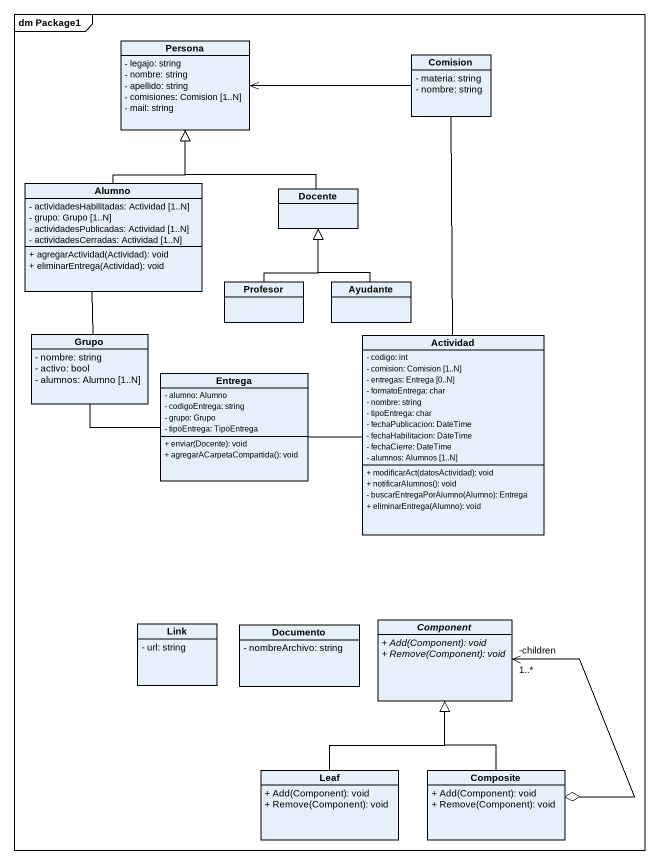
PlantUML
@startuml
mainframe dm Package1
hide circle
hide empty members
skinparam classAttributeIconSize 0
class Persona {
  - legajo: string
  - nombre: string
  - apellido: string
  - comisiones: Comision [1..N]
  - mail: string
}
class Comision {
  - materia: string
  - nombre: string
}
class Alumno {
  - actividadesHabilitadas: Actividad [1..N]
  - grupo: Grupo [1..N]
  - actividadesPublicadas: Actividad [1..N]
  - actividadesCerradas: Actividad [1..N]
  + agregarActividad(Actividad): void
  + eliminarEntrega(Actividad): void
}
class Docente
class Profesor
class Ayudante
class Grupo {
  - nombre: string
  - activo: bool
  - alumnos: Alumno [1..N]
}
class Entrega {
  - alumno: Alumno
  - codigoEntrega: string
  - grupo: Grupo
  - tipoEntrega: TipoEntrega
  + enviar(Docente): void
  + agregarACarpetaCompartida(): void
}
class Actividad {
  - codigo: int
  - comision: Comision [1..N]
  - entregas: Entrega [0..N]
  - formatoEntrega: char
  - nombre: string
  - tipoEntrega: char
  - fechaPublicacion: DateTime
  - fechaHabilitacion: DateTime
  - fechaCierre: DateTime
  - alumnos: Alumnos [1..N]
  + modificarAct(datosActividad): void
  + notificarAlumnos(): void
  - buscarEntregaPorAlumno(Alumno): Entrega
  + eliminarEntrega(Alumno): void
}
class Link {
  - url: string
}
class Documento {
  - nombreArchivo: string
}
abstract class "Component" as Component_ {
  {abstract} + Add(Component): void
  {abstract} + Remove(Component): void
}
class Leaf {
  + Add(Component): void
  + Remove(Component): void
}
class Composite {
  + Add(Component): void
  + Remove(Component): void
}
Comision -left-> Persona
Alumno -up-|> Persona
Docente -up-|> Persona
Profesor -up-|> Docente
Ayudante -up-|> Docente
Grupo -up- Alumno
Grupo -right- Entrega
Entrega -right- Actividad
Actividad -up- Comision
Leaf -up-|> Component_
Composite -up-|> Component_
Composite o-up-> "-children\n1..*" Component_
@enduml
